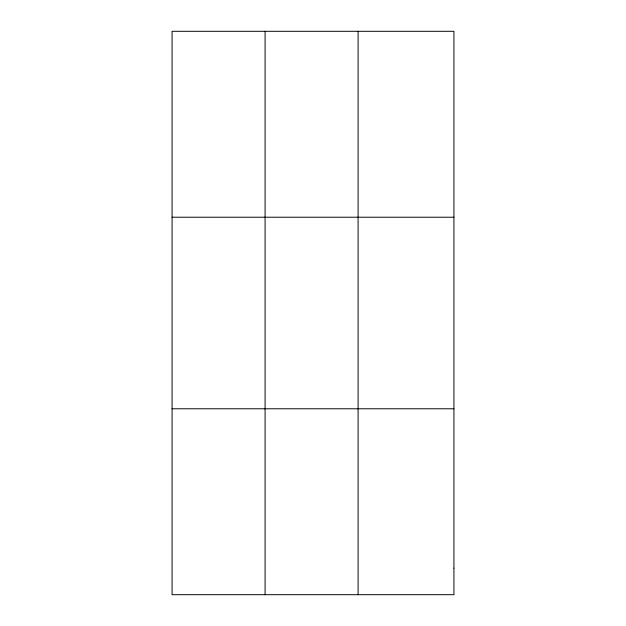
<?xml version="1.0" encoding="UTF-8"?>
<svg xmlns="http://www.w3.org/2000/svg" width="626" height="626" viewBox="0 0 626 626"><rect width="100%" height="100%" fill="white"/><g stroke="black" fill="none" stroke-linecap="round" stroke-linejoin="round"><path stroke-width="0.94" d="M265.088 594.7L265.088 31.3M358.095 594.7L358.095 31.3M172.08 217.222L453.92 217.222M172.08 408.778L453.92 408.778M453.92 568.142L453.92 594.7L172.08 594.7L172.08 31.3L453.92 31.3L453.92 568.142"/></g></svg>
